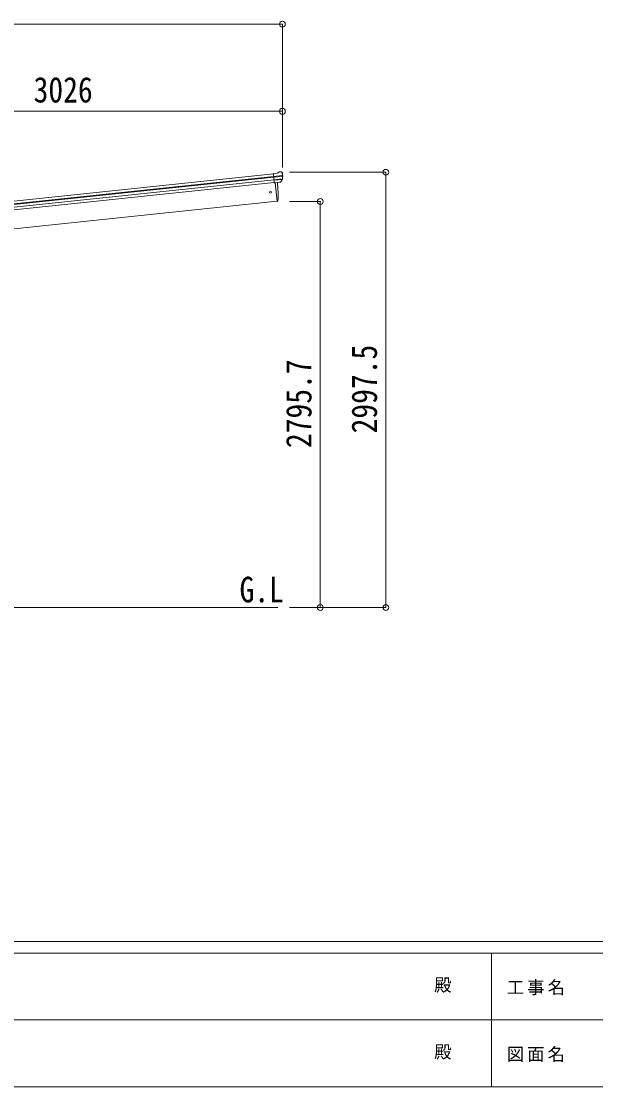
# Model space of a CAD drawing. Units: millimetres at full size, sheet at 1:40. Extents: x -11243 to 11243, y -7760 to 7760.
# Drawn here: x -3835 to 119, y -7760 to -423 of the extents above; entities that cross this region are included whole.
import ezdxf
from ezdxf.enums import TextEntityAlignment as Align

# ---------------------------------------------------------------- set-up
doc = ezdxf.new("R2010")
doc.units = ezdxf.units.MM
doc.header["$LTSCALE"] = 40
doc.header["$PDMODE"] = 32
doc.header["$PDSIZE"] = 40
for name, color, linetype, lineweight in [('0-0_0', 7, 'Continuous', 9), ('0-3_ELV2', 4, 'Continuous', 9), ('0-6_OTH_LINE', 6, 'Continuous', 9), ('F-0_240', 7, 'Continuous', 9)]:
    doc.layers.add(name, color=color, linetype=linetype, lineweight=lineweight)
doc.layers.add('0-7_SHAPE', color=7, linetype='Continuous')
doc.styles.add('ＭＳ ゴシック', font='')
doc.styles.get('ＭＳ ゴシック').set_extended_font_data('MS Gothic')

msp = doc.modelspace()

# ---------------------------------------------------------------- linework, layer by layer
at = {"layer": '0-0_0'}
msp.add_line((-4885.82, -4459.76), (-2068.37, -4459.76), dxfattribs=at)
at = {"layer": '0-3_ELV2'}
for p, q in [((-2073.44, -1467.74), (-2061.84, -1460.77)), ((-2060.61, -1460.36), (-2047.13, -1458.94)), ((-2043.46, -1460.03), (-2043.46, -1460.03)), ((-2043.46, -1460.03), (-2038.28, -1464.22)), ((-2036.89, -1467.92), (-2037.2, -1466.07)), ((-5003.42, -1777.71), (-2099.76, -1472.52)), ((-5001.43, -1796.6), (-2097.77, -1491.41)), ((-5000.99, -1800.78), (-2097.33, -1495.59)), ((-4998.9, -1820.64), (-2095.24, -1515.45)), ((-2093.48, -1532.19), (-4997.14, -1837.38)), ((-2073.44, -1467.74), (-2099.97, -1470.53)), ((-2093.18, -1535.08), (-2099.97, -1470.53)), ((-2097.81, -1491.06), (-2038.07, -1484.78)), ((-2037.59, -1490.65), (-2097.19, -1496.91)), ((-2038.43, -1507.4), (-2095.46, -1513.4)), ((-2039.82, -1512.06), (-2094.99, -1517.86)), ((-2049.83, -1530.3), (-2093.2, -1534.86)), ((-2093.18, -1535.08), (-2083.24, -1534.04)), ((-2086.3, -1534.36), (-2072.91, -1661.75)), ((-2083.24, -1534.04), (-2082.96, -1534.1)), ((-2082.96, -1534.1), (-2057.63, -1531.44)), ((-2057.63, -1531.44), (-2057.38, -1531.32)), ((-2057.38, -1531.32), (-2049.69, -1530.51)), ((-2048.38, -1528.64), (-2038.93, -1510.34)), ((-2047.32, -1529.07), (-2037.2, -1510.81)), ((-2072.91, -1661.75), (-4885.82, -1957.4)), ((-2072.91, -1661.75), (-2070.86, -1661.46))]:
    msp.add_line(p, q, dxfattribs=at)
msp.add_circle((-2119.7, -1599.2), 6.5, dxfattribs=at)
for centre, radius, start, end in [((-2060.3, -1463.34), 3, 96.02369, 120.97631), ((-2046.61, -1463.92), 5, 51.04426, 95.95574), ((-2967.51, -1621.54), 900, 357.63919, 5.64987), ((-2049.94, -1527.62), 2.99, 285.2717, 331.00739), ((-2230.45, -1489.57), 192.44, 1.4271, 6.57578), ((-2041.59, -1508.96), 3, 332.69111, 354.20009), ((-2237.79, -1489.04), 200.2, 354.20009, 359.53883), ((-1992.8, -1482.67), 45.32, 182.67122, 185.64518), ((-2037.4, -1491.99), 1.35, 95.1605, 97.91927), ((-2034.8, -1490.43), 2.74, 179.02151, 184.43412), ((-2039.83, -1509.36), 3, 331, 354.13916), ((-2237.79, -1489.04), 202, 354.13916, 6), ((-2071.27, -1658.49), 3, 278, 357.63919)]:
    msp.add_arc(centre, radius, start, end, dxfattribs=at)
for centre, major_axis, ratio, start_param, end_param in [((-2039.15, -1467.53), (-0.87, 5.91), 0.020485, 0.671432, 1.5691306), ((-2044.55, -1463.01), (5.88, -1.31), 0.24881, 0.460585, 0.4641038), ((-2040.17, -1466.56), (-2.34, 1.9), 0.995767, 3.9859716, 4.712389), ((-2050.14, -1527.32), (-0.11, 3), 0.642905, 3.2459383, 4.203928), ((-2050.01, -1527.52), (1.66, -2.51), 0.997631, 5.8041905, 5.8929484), ((-2050.08, -1527.41), (3.53, -2.11), 0.650902, 5.2561448, 5.3289554), ((-2047.71, -1527.06), (1.08, 3.13), 0.040856, 2.1135035, 2.1416249), ((-2235.48, -1510.98), (-20.92, 199.05), 0.994373, 4.7113789, 4.7277536)]:
    msp.add_ellipse(centre, major_axis=major_axis, ratio=ratio, start_param=start_param, end_param=end_param, dxfattribs=at)
at = {"layer": '0-6_OTH_LINE'}
for p, q in [((-2037.72, -442.71), (-8105.92, -442.71)), ((-2037.72, -442.71), (-2037.72, -1429.89)), ((-5063.82, -1042.71), (-2037.72, -1042.71)), ((-1325.58, -1462.26), (-1989.44, -1462.26)), ((-1325.58, -1462.26), (-1325.58, -4459.76)), ((-1776.58, -1664.06), (-1989.44, -1664.06)), ((-1776.58, -1664.06), (-1776.58, -4459.76)), ((-1776.58, -4459.76), (-1989.44, -4459.76)), ((-1325.58, -4459.76), (-1989.44, -4459.76))]:
    msp.add_line(p, q, dxfattribs=at)
for p in [(-2037.72, -442.71), (-2037.72, -1042.71), (-1325.58, -1462.26), (-1776.58, -1664.06), (-1776.58, -4459.76), (-1325.58, -4459.76)]:
    msp.add_point(p, dxfattribs=at)
at = {"layer": 'F-0_240', "color": 5}
for p, q in [((-11242.74, -6760), (10677.26, -6760)), ((-11242.74, -6840), (7121.58, -6840)), ((-598.42, -6840), (-598.42, -7760)), ((-4598.42, -7300), (3601.58, -7300)), ((-11242.74, -7760), (10677.26, -7760))]:
    msp.add_line(p, q, dxfattribs=at)

# ---------------------------------------------------------------- texts
at = {"layer": '0-6_OTH_LINE', "color": 7, "style": 'ＭＳ ゴシック', "width": 0.85}
msp.add_text('3026', height=176, dxfattribs=at).set_placement((-3750.77, -1034.71), align=Align.BOTTOM_LEFT)
for s, p in [('2997.5', (-1333.58, -3261.01)), ('2795.7', (-1784.58, -3361.91))]:
    msp.add_text(s, height=176, rotation=90, dxfattribs=at).set_placement(p, align=Align.BOTTOM_LEFT)
at = {"layer": '0-7_SHAPE', "style": 'ＭＳ ゴシック', "width": 0.85}
msp.add_text('G.L', height=176, dxfattribs=at).set_placement((-2332.83, -4476.96), align=Align.BOTTOM_LEFT)
at = {"layer": 'F-0_240', "style": 'ＭＳ ゴシック'}
for p in [(-992.7, -7130), (-992.7, -7590)]:
    msp.add_text('殿', height=87.98, dxfattribs=at).set_placement(p, align=Align.BOTTOM_LEFT)
at = {"layer": 'F-0_240', "char_height": 87.98, "attachment_point": 7, "style": 'ＭＳ ゴシック'}
for s, insert in [('\\T1.17;工事名', (-492.95, -7130)), ('\\T1.17;図面名', (-492.95, -7590))]:
    msp.add_mtext(s, dxfattribs=dict(at, insert=insert))

doc.saveas('drawing.dxf')
